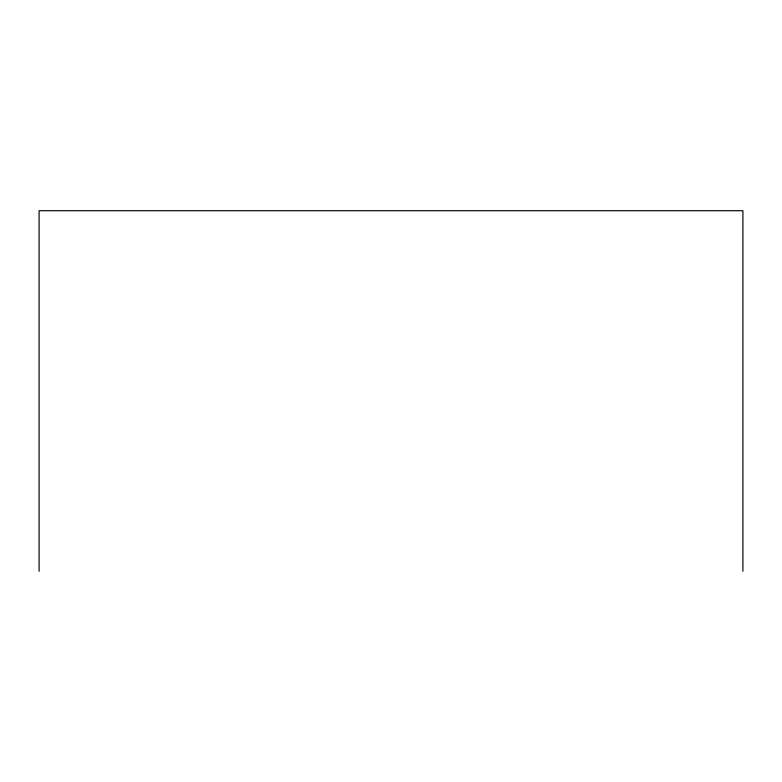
<?xml version="1.0" encoding="UTF-8"?>
<svg xmlns="http://www.w3.org/2000/svg" width="782" height="782" viewBox="0 0 782 782"><rect width="100%" height="100%" fill="white"/><g stroke="black" fill="none" stroke-linecap="round" stroke-linejoin="round"><path stroke-width="1.17" d="M742.9 571.28L742.9 210.72L39.1 210.72L39.1 571.28"/></g></svg>
